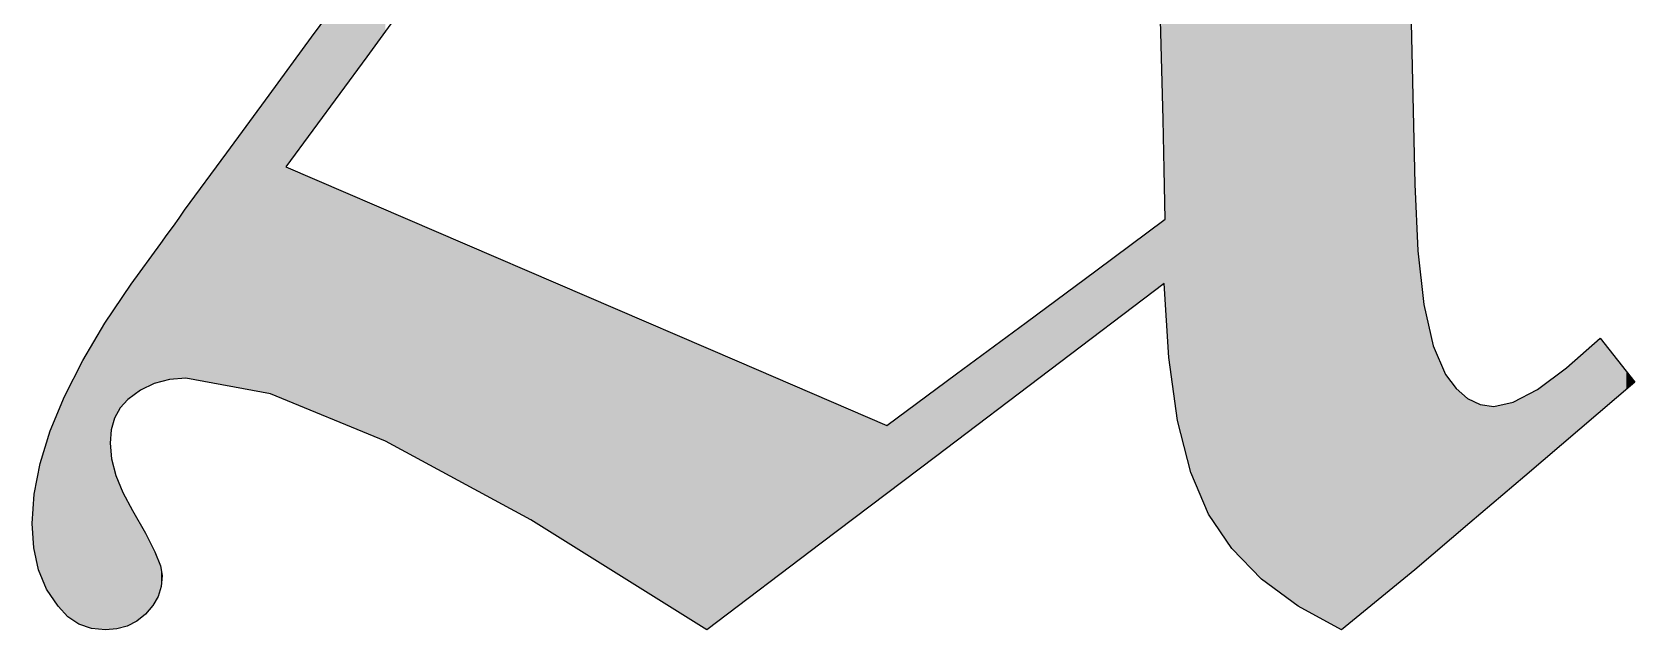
# Model space of a CAD drawing. Extents: x 71.7 to 141.5, y 142.1 to 180.9.
# Drawn here: x 128.31 to 141.54, y 166.09 to 171.03 of the extents above; entities that cross this region are included whole.
import ezdxf

# ---------------------------------------------------------------- set-up
doc = ezdxf.new("R2010")
doc.units = 0
doc.layers.add('SVG8', color=7, linetype='CONTINUOUS')

# ---------------------------------------------------------------- blocks, each defined once
blk = doc.blocks.new('*U6')
at = {"layer": 'SVG8', "color": 7}
for points in [[(137.623, 171.131), (137.623, 179.988), (137.633, 170.72)], [(137.633, 170.72), (137.623, 179.988), (137.633, 179.984)], [(137.633, 170.72), (137.633, 179.984), (137.643, 170.308)], [(137.643, 170.308), (137.633, 179.984), (137.643, 179.979)], [(137.643, 170.308), (137.643, 179.979), (137.652, 169.924)], [(137.652, 169.924), (137.643, 179.979), (137.652, 179.975)], [(137.652, 169.924), (137.652, 179.975), (137.652, 169.897)], [(137.652, 169.897), (137.652, 179.975), (137.652, 179.975)], [(137.652, 169.897), (137.652, 179.975), (137.662, 169.485)], [(137.662, 169.485), (137.652, 179.975), (137.662, 179.969)], [(137.662, 168.793), (137.662, 179.969), (137.69, 168.344)], [(137.69, 168.344), (137.662, 179.969), (137.69, 179.951)], [(139.513, 166.418), (139.42, 179.908), (139.513, 179.988)], [(139.547, 166.445), (139.513, 179.988), (139.547, 180.014)], [(139.513, 166.418), (139.513, 179.988), (139.547, 166.445)], [(137.69, 168.344), (137.69, 179.951), (137.763, 167.823)], [(137.763, 167.823), (137.69, 179.951), (137.763, 179.903)], [(137.763, 167.823), (137.763, 179.903), (137.873, 167.392)], [(137.873, 167.392), (137.763, 179.903), (137.873, 179.832)], [(137.873, 167.392), (137.873, 179.832), (138.019, 167.049)], [(138.019, 167.049), (137.873, 179.832), (138.019, 179.738)], [(139.42, 166.341), (139.269, 179.778), (139.42, 179.908)], [(139.42, 166.341), (139.42, 179.908), (139.513, 166.418)], [(138.019, 167.049), (138.019, 179.738), (138.21, 166.766)], [(138.21, 166.766), (138.019, 179.738), (138.21, 179.614)], [(139.262, 166.212), (139.117, 179.636), (139.262, 179.773)], [(139.269, 166.217), (139.262, 179.773), (139.269, 179.778)], [(139.262, 166.212), (139.262, 179.773), (139.269, 166.217)], [(139.269, 166.217), (139.269, 179.778), (139.42, 166.341)], [(138.21, 166.766), (138.21, 179.614), (138.457, 166.512)], [(138.457, 166.512), (138.21, 179.614), (138.457, 179.454)], [(139.117, 166.092), (139.007, 179.532), (139.117, 179.636)], [(139.117, 166.092), (139.117, 179.636), (139.262, 166.212)], [(138.457, 166.512), (138.457, 179.454), (138.746, 166.297)], [(138.746, 166.297), (138.457, 179.454), (138.746, 179.266)], [(139.007, 166.153), (138.759, 179.279), (139.007, 179.532)], [(139.007, 166.153), (139.007, 179.532), (139.117, 166.092)], [(138.759, 166.288), (138.746, 179.266), (138.759, 179.279)], [(138.746, 166.297), (138.746, 179.266), (138.759, 166.288)], [(138.759, 166.288), (138.759, 179.279), (139.007, 166.153)], [(139.547, 166.445), (139.547, 177.771), (139.547, 166.446)], [(139.547, 166.446), (139.547, 177.771), (139.547, 177.629)], [(139.547, 166.446), (139.547, 177.629), (139.549, 166.447)], [(139.549, 166.447), (139.547, 177.629), (139.549, 177.464)], [(139.549, 166.447), (139.549, 177.464), (139.552, 166.449)], [(139.552, 166.449), (139.549, 177.464), (139.552, 177.277)], [(139.552, 166.449), (139.552, 177.277), (139.555, 166.452)], [(139.555, 166.452), (139.552, 177.277), (139.555, 177.13)], [(139.555, 166.452), (139.555, 177.13), (139.557, 166.453)], [(139.557, 166.453), (139.555, 177.13), (139.557, 177.068)], [(139.557, 166.453), (139.557, 177.068), (139.571, 166.465)], [(139.571, 166.465), (139.557, 177.068), (139.571, 176.425)], [(139.571, 166.465), (139.571, 176.425), (139.581, 166.473)], [(139.581, 166.473), (139.571, 176.425), (139.581, 176.006)], [(139.581, 166.473), (139.581, 176.006), (139.598, 166.487)], [(139.598, 166.487), (139.581, 176.006), (139.598, 175.245)], [(139.598, 166.487), (139.598, 175.245), (139.624, 166.508)], [(139.624, 166.508), (139.598, 175.245), (139.624, 174.13)], [(139.624, 166.508), (139.624, 174.13), (139.64, 166.521)], [(139.64, 166.521), (139.624, 174.13), (139.64, 173.421)], [(139.64, 166.521), (139.64, 173.421), (139.681, 166.555)], [(139.681, 166.555), (139.64, 173.421), (139.681, 171.598)], [(130.962, 170.683), (130.962, 171.996), (131.069, 170.828)], [(131.069, 170.828), (130.962, 171.996), (131.069, 171.905)], [(131.069, 170.828), (131.069, 171.905), (131.203, 171.011)], [(131.203, 171.011), (131.069, 171.905), (131.203, 171.792)], [(131.203, 171.011), (131.203, 171.792), (131.224, 171.039)], [(139.681, 166.555), (139.681, 171.598), (139.684, 166.557)], [(139.684, 166.557), (139.681, 171.598), (139.684, 171.49)], [(130.962, 170.683), (130.847, 171.307), (130.962, 171.464)], [(139.684, 166.557), (139.684, 171.49), (139.723, 166.589)], [(139.723, 166.589), (139.684, 171.49), (139.723, 169.774)], [(130.847, 170.525), (130.779, 171.214), (130.847, 171.307)], [(130.847, 170.525), (130.847, 171.307), (130.962, 170.683)], [(130.779, 170.433), (130.625, 171.003), (130.779, 171.214)], [(130.779, 170.433), (130.779, 171.214), (130.847, 170.525)], [(130.605, 170.196), (130.402, 170.7), (130.605, 170.977)], [(130.613, 170.207), (130.605, 170.977), (130.613, 170.988)], [(130.605, 170.196), (130.605, 170.977), (130.613, 170.207)], [(130.625, 170.222), (130.613, 170.988), (130.625, 171.003)], [(130.613, 170.207), (130.613, 170.988), (130.625, 170.222)], [(130.625, 170.222), (130.625, 171.003), (130.779, 170.433)], [(130.402, 167.99), (130.316, 170.582), (130.402, 170.7)], [(130.402, 169.919), (130.402, 170.7), (130.605, 170.196)], [(130.307, 168.029), (130.274, 170.525), (130.307, 170.57)], [(130.316, 168.025), (130.307, 170.57), (130.316, 170.582)], [(130.307, 168.029), (130.307, 170.57), (130.316, 168.025)], [(130.316, 168.025), (130.316, 170.582), (130.402, 167.99)], [(130.256, 168.046), (130.02, 170.179), (130.256, 170.5)], [(130.264, 168.044), (130.256, 170.5), (130.264, 170.511)], [(130.256, 168.046), (130.256, 170.5), (130.264, 168.044)], [(130.274, 168.042), (130.264, 170.511), (130.274, 170.525)], [(130.264, 168.044), (130.264, 170.511), (130.274, 168.042)], [(130.274, 168.042), (130.274, 170.525), (130.307, 168.029)], [(130.02, 168.09), (129.924, 170.048), (130.02, 170.179)], [(130.02, 168.09), (130.02, 170.179), (130.256, 168.046)], [(129.924, 168.107), (129.915, 170.035), (129.924, 170.048)], [(129.924, 168.107), (129.924, 170.048), (130.02, 168.09)], [(129.915, 168.109), (129.757, 169.82), (129.915, 170.035)], [(129.915, 168.109), (129.915, 170.035), (129.924, 168.107)], [(130.402, 167.99), (130.402, 169.919), (130.605, 167.906)], [(130.605, 167.906), (130.402, 169.919), (130.605, 169.832)], [(129.757, 168.139), (129.605, 169.612), (129.757, 169.82)], [(129.757, 168.139), (129.757, 169.82), (129.915, 168.109)], [(130.605, 167.906), (130.605, 169.832), (130.613, 167.903)], [(130.613, 167.903), (130.605, 169.832), (130.613, 169.829)], [(130.613, 167.903), (130.613, 169.829), (130.625, 167.898)], [(130.625, 167.898), (130.613, 169.829), (130.625, 169.824)], [(130.625, 167.898), (130.625, 169.824), (130.779, 167.835)], [(130.779, 167.835), (130.625, 169.824), (130.779, 169.757)], [(139.723, 166.589), (139.723, 169.774), (139.746, 166.609)], [(139.746, 166.609), (139.723, 169.774), (139.746, 169.225)], [(130.779, 167.835), (130.779, 169.757), (130.847, 167.807)], [(130.847, 167.807), (130.779, 169.757), (130.847, 169.728)], [(130.847, 167.807), (130.847, 169.728), (130.962, 167.76)], [(130.962, 167.76), (130.847, 169.728), (130.962, 169.678)], [(130.962, 167.76), (130.962, 169.678), (131.069, 167.716)], [(131.069, 167.716), (130.962, 169.678), (131.069, 169.632)], [(129.566, 168.172), (129.526, 169.501), (129.566, 169.559)], [(129.576, 168.172), (129.566, 169.559), (129.576, 169.572)], [(129.566, 168.172), (129.566, 169.559), (129.576, 168.172)], [(129.58, 168.172), (129.576, 169.572), (129.58, 169.577)], [(129.576, 168.172), (129.576, 169.572), (129.58, 168.172)], [(129.605, 168.167), (129.58, 169.577), (129.605, 169.612)], [(129.58, 168.172), (129.58, 169.577), (129.605, 168.167)], [(129.605, 168.167), (129.605, 169.612), (129.757, 168.139)], [(131.069, 167.716), (131.069, 169.632), (131.203, 167.661)], [(131.203, 167.661), (131.069, 169.632), (131.203, 169.574)], [(131.203, 167.661), (131.203, 169.574), (131.224, 167.652)], [(131.224, 167.652), (131.203, 169.574), (131.224, 169.565)], [(131.224, 167.652), (131.224, 169.565), (131.28, 167.622)], [(131.28, 167.622), (131.224, 169.565), (131.28, 169.541)], [(131.28, 167.622), (131.28, 169.541), (131.291, 167.616)], [(131.291, 167.616), (131.28, 169.541), (131.291, 169.536)], [(131.291, 167.616), (131.291, 169.536), (131.314, 167.603)], [(131.314, 167.603), (131.291, 169.536), (131.314, 169.526)], [(131.314, 167.603), (131.314, 169.526), (131.461, 167.524)], [(131.461, 167.524), (131.314, 169.526), (131.461, 169.463)], [(129.44, 168.161), (129.423, 169.358), (129.44, 169.38)], [(129.474, 168.164), (129.44, 169.38), (129.474, 169.427)], [(129.44, 168.161), (129.44, 169.38), (129.474, 168.164)], [(129.521, 168.168), (129.474, 169.427), (129.521, 169.494)], [(129.474, 168.164), (129.474, 169.427), (129.521, 168.168)], [(129.526, 168.168), (129.521, 169.494), (129.526, 169.501)], [(129.521, 168.168), (129.521, 169.494), (129.526, 168.168)], [(129.526, 168.168), (129.526, 169.501), (129.566, 168.172)], [(131.461, 167.524), (131.461, 169.463), (131.464, 167.522)], [(131.464, 167.522), (131.461, 169.463), (131.464, 169.462)], [(131.464, 167.522), (131.464, 169.462), (131.475, 167.516)], [(131.475, 167.516), (131.464, 169.462), (131.475, 169.457)], [(131.475, 167.516), (131.475, 169.457), (131.48, 167.513)], [(131.48, 167.513), (131.475, 169.457), (131.48, 169.455)], [(131.48, 167.513), (131.48, 169.455), (131.492, 167.507)], [(131.492, 167.507), (131.48, 169.455), (131.492, 169.45)], [(131.492, 167.507), (131.492, 169.45), (131.516, 167.494)], [(131.516, 167.494), (131.492, 169.45), (131.516, 169.439)], [(131.516, 167.494), (131.516, 169.439), (131.538, 167.482)], [(131.538, 167.482), (131.516, 169.439), (131.538, 169.43)], [(131.538, 167.482), (131.538, 169.43), (131.544, 167.479)], [(131.544, 167.479), (131.538, 169.43), (131.544, 169.427)], [(131.544, 167.479), (131.544, 169.427), (131.573, 167.463)], [(131.573, 167.463), (131.544, 169.427), (131.573, 169.415)], [(131.573, 167.463), (131.573, 169.415), (131.602, 167.448)], [(131.602, 167.448), (131.573, 169.415), (131.602, 169.402)], [(131.602, 167.448), (131.602, 169.402), (131.632, 167.431)], [(131.632, 167.431), (131.602, 169.402), (131.632, 169.389)], [(131.632, 167.431), (131.632, 169.389), (131.634, 167.43)], [(131.634, 167.43), (131.632, 169.389), (131.634, 169.388)], [(131.634, 167.43), (131.634, 169.388), (131.643, 167.425)], [(131.643, 167.425), (131.634, 169.388), (131.643, 169.385)], [(131.643, 167.425), (131.643, 169.385), (131.68, 167.405)], [(131.68, 167.405), (131.643, 169.385), (131.68, 169.368)], [(137.525, 168.857), (137.496, 169.362), (137.525, 169.384)], [(137.555, 168.88), (137.525, 169.384), (137.555, 169.406)], [(137.525, 168.857), (137.525, 169.384), (137.555, 168.88)], [(137.584, 168.902), (137.555, 169.406), (137.584, 169.427)], [(137.555, 168.88), (137.555, 169.406), (137.584, 168.902)], [(137.623, 168.931), (137.584, 169.427), (137.623, 169.456)], [(137.584, 168.902), (137.584, 169.427), (137.623, 168.931)], [(137.633, 168.939), (137.623, 169.456), (137.633, 169.464)], [(137.623, 168.931), (137.623, 169.456), (137.633, 168.939)], [(137.643, 168.946), (137.633, 169.464), (137.643, 169.471)], [(137.633, 168.939), (137.633, 169.464), (137.643, 168.946)], [(137.652, 168.953), (137.643, 169.471), (137.652, 169.478)], [(137.643, 168.946), (137.643, 169.471), (137.652, 168.953)], [(137.662, 168.793), (137.652, 169.478), (137.662, 169.485)], [(137.652, 168.953), (137.652, 169.478), (137.652, 168.954)], [(137.652, 168.954), (137.652, 169.478), (137.652, 169.478)], [(137.652, 168.954), (137.652, 169.478), (137.662, 168.793)], [(129.347, 168.137), (129.32, 169.216), (129.347, 169.252)], [(129.358, 168.14), (129.347, 169.252), (129.358, 169.267)], [(129.347, 168.137), (129.347, 169.252), (129.358, 168.14)], [(129.366, 168.142), (129.358, 169.267), (129.366, 169.278)], [(129.358, 168.14), (129.358, 169.267), (129.366, 168.142)], [(129.371, 168.143), (129.366, 169.278), (129.371, 169.286)], [(129.366, 168.142), (129.366, 169.278), (129.371, 168.143)], [(129.372, 168.144), (129.371, 169.286), (129.372, 169.287)], [(129.371, 168.143), (129.371, 169.286), (129.372, 168.144)], [(129.381, 168.146), (129.372, 169.287), (129.381, 169.299)], [(129.372, 168.144), (129.372, 169.287), (129.381, 168.146)], [(129.423, 168.157), (129.381, 169.299), (129.423, 169.358)], [(129.381, 168.146), (129.381, 169.299), (129.423, 168.157)], [(129.423, 168.157), (129.423, 169.358), (129.44, 168.161)], [(131.68, 167.405), (131.68, 169.368), (131.729, 167.379)], [(131.729, 167.379), (131.68, 169.368), (131.729, 169.347)], [(131.729, 167.379), (131.729, 169.347), (131.769, 167.357)], [(131.769, 167.357), (131.729, 169.347), (131.769, 169.33)], [(131.769, 167.357), (131.769, 169.33), (131.778, 167.352)], [(131.778, 167.352), (131.769, 169.33), (131.778, 169.327)], [(131.778, 167.352), (131.778, 169.327), (131.826, 167.326)], [(131.826, 167.326), (131.778, 169.327), (131.826, 169.306)], [(131.826, 167.326), (131.826, 169.306), (131.895, 167.289)], [(131.895, 167.289), (131.826, 169.306), (131.895, 169.276)], [(131.895, 167.289), (131.895, 169.276), (131.94, 167.265)], [(131.94, 167.265), (131.895, 169.276), (131.94, 169.256)], [(131.94, 167.265), (131.94, 169.256), (132.006, 167.229)], [(132.006, 167.229), (131.94, 169.256), (132.006, 169.228)], [(137.337, 168.715), (137.23, 169.165), (137.337, 169.244)], [(137.467, 168.813), (137.337, 169.244), (137.467, 169.34)], [(137.337, 168.715), (137.337, 169.244), (137.467, 168.813)], [(137.496, 168.835), (137.467, 169.34), (137.496, 169.362)], [(137.467, 168.813), (137.467, 169.34), (137.496, 168.835)], [(137.496, 168.835), (137.496, 169.362), (137.525, 168.857)], [(129.243, 168.094), (129.201, 169.055), (129.243, 169.112)], [(129.244, 168.094), (129.243, 169.112), (129.244, 169.114)], [(129.243, 168.094), (129.243, 169.112), (129.244, 168.094)], [(129.304, 168.123), (129.244, 169.114), (129.304, 169.195)], [(129.244, 168.094), (129.244, 169.114), (129.304, 168.123)], [(129.314, 168.128), (129.304, 169.195), (129.314, 169.208)], [(129.304, 168.123), (129.304, 169.195), (129.314, 168.128)], [(129.315, 168.128), (129.314, 169.208), (129.315, 169.209)], [(129.314, 168.128), (129.314, 169.208), (129.315, 168.128)], [(129.32, 168.13), (129.315, 169.209), (129.32, 169.216)], [(129.315, 168.128), (129.315, 169.209), (129.32, 168.13)], [(129.32, 168.13), (129.32, 169.216), (129.347, 168.137)], [(132.006, 167.229), (132.006, 169.228), (132.019, 167.222)], [(132.019, 167.222), (132.006, 169.228), (132.019, 169.222)], [(132.019, 167.222), (132.019, 169.222), (132.103, 167.177)], [(132.103, 167.177), (132.019, 169.222), (132.103, 169.186)], [(132.103, 167.177), (132.103, 169.186), (132.149, 167.152)], [(132.149, 167.152), (132.103, 169.186), (132.149, 169.167)], [(132.149, 167.152), (132.149, 169.167), (132.335, 167.051)], [(132.335, 167.051), (132.149, 169.167), (132.335, 169.086)], [(137.23, 168.634), (137.147, 169.103), (137.23, 169.165)], [(137.23, 168.634), (137.23, 169.165), (137.337, 168.715)], [(139.746, 166.609), (139.746, 169.225), (139.76, 166.621)], [(139.76, 166.621), (139.746, 169.225), (139.76, 169.098)], [(129.172, 168.052), (129.137, 168.968), (129.172, 169.016)], [(129.174, 168.054), (129.172, 169.016), (129.174, 169.019)], [(129.172, 168.052), (129.172, 169.016), (129.174, 168.054)], [(129.181, 168.059), (129.174, 169.019), (129.181, 169.028)], [(129.174, 168.054), (129.174, 169.019), (129.181, 168.059)], [(129.201, 168.073), (129.181, 169.028), (129.201, 169.055)], [(129.181, 168.059), (129.181, 169.028), (129.201, 168.073)], [(129.201, 168.073), (129.201, 169.055), (129.243, 168.094)], [(132.335, 167.051), (132.335, 169.086), (132.394, 167.019)], [(132.394, 167.019), (132.335, 169.086), (132.394, 169.061)], [(132.394, 167.019), (132.394, 169.061), (132.416, 167.007)], [(132.416, 167.007), (132.394, 169.061), (132.416, 169.051)], [(132.416, 167.007), (132.416, 169.051), (132.425, 167.002)], [(132.425, 167.002), (132.416, 169.051), (132.425, 169.048)], [(132.425, 167.002), (132.425, 169.048), (132.496, 166.958)], [(132.496, 166.958), (132.425, 169.048), (132.496, 169.017)], [(132.496, 166.958), (132.496, 169.017), (132.676, 166.845)], [(132.676, 166.845), (132.496, 169.017), (132.676, 168.939)], [(137.031, 168.482), (136.931, 168.943), (137.031, 169.017)], [(137.087, 168.525), (137.031, 169.017), (137.087, 169.059)], [(137.031, 168.482), (137.031, 169.017), (137.087, 168.525)], [(137.087, 168.525), (137.087, 169.059), (137.088, 168.526)], [(137.088, 168.526), (137.087, 169.059), (137.088, 169.059)], [(137.147, 168.57), (137.088, 169.059), (137.147, 169.103)], [(137.088, 168.526), (137.088, 169.059), (137.147, 168.57)], [(137.147, 168.57), (137.147, 169.103), (137.23, 168.634)], [(139.76, 166.621), (139.76, 169.098), (139.764, 166.625)], [(139.764, 166.625), (139.76, 169.098), (139.764, 169.057)], [(139.764, 166.625), (139.764, 169.057), (139.795, 166.651)], [(139.795, 166.651), (139.764, 169.057), (139.795, 168.78)], [(129.055, 167.95), (129.039, 168.824), (129.055, 168.848)], [(129.074, 167.971), (129.055, 168.848), (129.074, 168.877)], [(129.055, 167.95), (129.055, 168.848), (129.074, 167.971)], [(129.092, 167.991), (129.074, 168.877), (129.092, 168.904)], [(129.074, 167.971), (129.074, 168.877), (129.092, 167.991)], [(129.098, 167.997), (129.092, 168.904), (129.098, 168.911)], [(129.092, 167.991), (129.092, 168.904), (129.098, 167.997)], [(129.122, 168.015), (129.098, 168.911), (129.122, 168.948)], [(129.098, 167.997), (129.098, 168.911), (129.122, 168.015)], [(129.124, 168.016), (129.122, 168.948), (129.124, 168.95)], [(129.122, 168.015), (129.122, 168.948), (129.124, 168.016)], [(129.137, 168.026), (129.124, 168.95), (129.137, 168.968)], [(129.124, 168.016), (129.124, 168.95), (129.137, 168.026)], [(129.137, 168.026), (129.137, 168.968), (129.172, 168.052)], [(132.676, 166.845), (132.676, 168.939), (132.741, 166.804)], [(132.741, 166.804), (132.676, 168.939), (132.741, 168.911)], [(132.741, 166.804), (132.741, 168.911), (132.766, 166.789)], [(132.766, 166.789), (132.741, 168.911), (132.766, 168.901)], [(132.766, 166.789), (132.766, 168.901), (132.835, 166.745)], [(132.835, 166.745), (132.766, 168.901), (132.835, 168.87)], [(132.835, 166.745), (132.835, 168.87), (132.874, 166.721)], [(132.874, 166.721), (132.835, 168.87), (132.874, 168.854)], [(132.874, 166.721), (132.874, 168.854), (132.883, 166.715)], [(132.883, 166.715), (132.874, 168.854), (132.883, 168.85)], [(132.883, 166.715), (132.883, 168.85), (132.98, 166.655)], [(132.98, 166.655), (132.883, 168.85), (132.98, 168.808)], [(136.931, 168.407), (136.787, 168.836), (136.931, 168.943)], [(136.931, 168.407), (136.931, 168.943), (137.031, 168.482)], [(128.976, 167.8), (128.963, 168.709), (128.976, 168.729)], [(128.988, 167.843), (128.976, 168.729), (128.988, 168.747)], [(128.976, 167.8), (128.976, 168.729), (128.988, 167.843)], [(128.997, 167.86), (128.988, 168.747), (128.997, 168.761)], [(128.988, 167.843), (128.988, 168.747), (128.997, 167.86)], [(129.006, 167.876), (128.997, 168.761), (129.006, 168.774)], [(128.997, 167.86), (128.997, 168.761), (129.006, 167.876)], [(129.034, 167.926), (129.006, 168.774), (129.034, 168.815)], [(129.006, 167.876), (129.006, 168.774), (129.034, 167.926)], [(129.039, 167.932), (129.034, 168.815), (129.039, 168.824)], [(129.034, 167.926), (129.034, 168.815), (129.039, 167.932)], [(129.039, 167.932), (129.039, 168.824), (129.055, 167.95)], [(132.98, 166.655), (132.98, 168.808), (133.116, 166.569)], [(133.116, 166.569), (132.98, 168.808), (133.116, 168.75)], [(133.116, 166.569), (133.116, 168.75), (133.152, 166.547)], [(133.152, 166.547), (133.116, 168.75), (133.152, 168.734)], [(133.152, 166.547), (133.152, 168.734), (133.292, 166.459)], [(133.292, 166.459), (133.152, 168.734), (133.292, 168.674)], [(136.709, 168.238), (136.6, 168.697), (136.709, 168.778)], [(136.787, 168.298), (136.709, 168.778), (136.787, 168.836)], [(136.709, 168.238), (136.709, 168.778), (136.787, 168.298)], [(136.787, 168.298), (136.787, 168.836), (136.931, 168.407)], [(139.795, 166.651), (139.795, 168.78), (139.87, 166.715)], [(139.87, 166.715), (139.795, 168.78), (139.87, 168.447)], [(128.908, 166.093), (128.808, 168.458), (128.908, 168.628)], [(128.912, 166.092), (128.908, 168.628), (128.912, 168.633)], [(128.908, 166.093), (128.908, 168.628), (128.912, 166.092)], [(128.951, 166.096), (128.912, 168.633), (128.951, 168.692)], [(128.912, 166.092), (128.912, 168.633), (128.951, 166.096)], [(128.96, 167.746), (128.951, 168.692), (128.96, 168.706)], [(128.951, 167.635), (128.951, 168.692), (128.96, 167.746)], [(128.963, 167.754), (128.96, 168.706), (128.963, 168.709)], [(128.96, 167.746), (128.96, 168.706), (128.963, 167.754)], [(128.963, 167.754), (128.963, 168.709), (128.976, 167.8)], [(133.292, 166.459), (133.292, 168.674), (133.401, 166.391)], [(133.401, 166.391), (133.292, 168.674), (133.401, 168.627)], [(133.401, 166.391), (133.401, 168.627), (133.454, 166.358)], [(133.454, 166.358), (133.401, 168.627), (133.454, 168.604)], [(133.454, 166.358), (133.454, 168.604), (133.488, 166.337)], [(133.488, 166.337), (133.454, 168.604), (133.488, 168.589)], [(133.488, 166.337), (133.488, 168.589), (133.613, 166.259)], [(133.613, 166.259), (133.488, 168.589), (133.613, 168.535)], [(136.513, 168.09), (136.272, 168.454), (136.513, 168.633)], [(136.536, 168.108), (136.513, 168.633), (136.536, 168.65)], [(136.513, 168.09), (136.513, 168.633), (136.536, 168.108)], [(136.6, 168.156), (136.536, 168.65), (136.6, 168.697)], [(136.536, 168.108), (136.536, 168.65), (136.6, 168.156)], [(136.6, 168.156), (136.6, 168.697), (136.709, 168.238)], [(128.808, 166.103), (128.796, 168.437), (128.808, 168.458)], [(128.808, 166.103), (128.808, 168.458), (128.908, 166.093)], [(133.613, 166.259), (133.613, 168.535), (133.647, 166.237)], [(133.647, 166.237), (133.613, 168.535), (133.647, 168.521)], [(133.647, 166.237), (133.647, 168.521), (133.652, 166.234)], [(133.652, 166.234), (133.647, 168.521), (133.652, 168.519)], [(133.652, 166.234), (133.652, 168.519), (133.756, 166.169)], [(133.756, 166.169), (133.652, 168.519), (133.756, 168.474)], [(133.756, 166.169), (133.756, 168.474), (133.773, 166.158)], [(133.773, 166.158), (133.756, 168.474), (133.773, 168.466)], [(133.773, 166.158), (133.773, 168.466), (133.878, 166.092)], [(133.878, 166.092), (133.773, 168.466), (133.878, 168.421)], [(136.272, 167.907), (136.207, 168.406), (136.272, 168.454)], [(136.272, 167.907), (136.272, 168.454), (136.513, 168.09)], [(141.197, 167.847), (141.15, 168.414), (141.197, 168.456)], [(141.251, 167.893), (141.197, 168.456), (141.251, 168.504)], [(141.197, 167.847), (141.197, 168.456), (141.251, 167.893)], [(141.251, 167.893), (141.251, 168.504), (141.323, 167.954)], [(141.323, 167.954), (141.251, 168.504), (141.323, 168.413)], [(128.726, 166.129), (128.692, 168.252), (128.726, 168.318)], [(128.796, 166.104), (128.726, 168.318), (128.796, 168.437)], [(128.726, 166.129), (128.726, 168.318), (128.726, 166.129)], [(128.726, 166.129), (128.726, 168.318), (128.726, 168.318)], [(128.726, 166.129), (128.726, 168.318), (128.796, 166.104)], [(128.796, 166.104), (128.796, 168.437), (128.808, 166.103)], [(133.878, 166.092), (133.878, 168.421), (133.94, 166.14)], [(133.94, 166.14), (133.878, 168.421), (133.94, 168.394)], [(133.94, 166.14), (133.94, 168.394), (134.111, 166.269)], [(134.111, 166.269), (133.94, 168.394), (134.111, 168.32)], [(134.111, 166.269), (134.111, 168.32), (134.124, 166.279)], [(134.124, 166.279), (134.111, 168.32), (134.124, 168.315)], [(136.207, 167.858), (136.04, 168.282), (136.207, 168.406)], [(136.207, 167.858), (136.207, 168.406), (136.272, 167.907)], [(139.87, 166.715), (139.87, 168.447), (139.872, 166.717)], [(139.872, 166.717), (139.87, 168.447), (139.872, 168.439)], [(139.872, 166.717), (139.872, 168.439), (139.976, 166.805)], [(139.976, 166.805), (139.872, 168.439), (139.976, 168.202)], [(141.054, 167.725), (141.007, 168.287), (141.054, 168.329)], [(141.085, 167.751), (141.054, 168.329), (141.085, 168.356)], [(141.054, 167.725), (141.054, 168.329), (141.085, 167.751)], [(141.102, 167.766), (141.085, 168.356), (141.102, 168.372)], [(141.085, 167.751), (141.085, 168.356), (141.102, 167.766)], [(141.15, 167.806), (141.102, 168.372), (141.15, 168.414)], [(141.102, 167.766), (141.102, 168.372), (141.15, 167.806)], [(141.15, 167.806), (141.15, 168.414), (141.197, 167.847)], [(141.323, 167.954), (141.323, 168.413), (141.395, 168.015)], [(141.395, 168.015), (141.323, 168.413), (141.395, 168.321)], [(141.395, 168.015), (141.395, 168.321), (141.467, 168.077)], [(141.467, 168.077), (141.395, 168.321), (141.467, 168.23)], [(128.692, 166.141), (128.601, 168.072), (128.692, 168.252)], [(128.692, 166.141), (128.692, 168.252), (128.726, 166.129)], [(134.124, 166.279), (134.124, 168.315), (134.244, 166.37)], [(134.244, 166.37), (134.124, 168.315), (134.244, 168.263)], [(134.244, 166.37), (134.244, 168.263), (134.293, 166.407)], [(134.293, 166.407), (134.244, 168.263), (134.293, 168.242)], [(134.293, 166.407), (134.293, 168.242), (134.367, 166.463)], [(134.367, 166.463), (134.293, 168.242), (134.367, 168.21)], [(134.367, 166.463), (134.367, 168.21), (134.457, 166.531)], [(134.457, 166.531), (134.367, 168.21), (134.457, 168.171)], [(135.939, 167.655), (135.85, 168.14), (135.939, 168.207)], [(136.028, 167.722), (135.939, 168.207), (136.028, 168.273)], [(135.939, 167.655), (135.939, 168.207), (136.028, 167.722)], [(136.04, 167.731), (136.028, 168.273), (136.04, 168.282)], [(136.028, 167.722), (136.028, 168.273), (136.04, 167.731)], [(136.04, 167.731), (136.04, 168.282), (136.207, 167.858)], [(139.976, 166.805), (139.976, 168.202), (140.001, 166.827)], [(140.001, 166.827), (139.976, 168.202), (140.001, 168.168)], [(140.973, 167.656), (140.869, 168.179), (140.973, 168.257)], [(141.007, 167.684), (140.973, 168.257), (141.007, 168.287)], [(140.973, 167.656), (140.973, 168.257), (141.007, 167.684)], [(141.007, 167.684), (141.007, 168.287), (141.054, 167.725)], [(141.467, 168.077), (141.467, 168.23), (141.539, 168.138)], [(128.601, 166.202), (128.584, 168.038), (128.601, 168.072)], [(128.601, 166.202), (128.601, 168.072), (128.692, 166.141)], [(134.457, 166.531), (134.457, 168.171), (134.467, 166.539)], [(134.467, 166.539), (134.457, 168.171), (134.467, 168.167)], [(134.467, 166.539), (134.467, 168.167), (134.468, 166.539)], [(134.468, 166.539), (134.467, 168.167), (134.468, 168.167)], [(134.468, 166.539), (134.468, 168.167), (134.67, 166.693)], [(134.67, 166.693), (134.468, 168.167), (134.67, 168.08)], [(134.67, 166.693), (134.67, 168.08), (134.822, 166.808)], [(134.822, 166.808), (134.67, 168.08), (134.822, 168.014)], [(135.765, 167.523), (135.671, 168.008), (135.765, 168.078)], [(135.85, 167.587), (135.765, 168.078), (135.85, 168.14)], [(135.765, 167.523), (135.765, 168.078), (135.85, 167.587)], [(135.85, 167.587), (135.85, 168.14), (135.939, 167.655)], [(140.001, 166.827), (140.001, 168.168), (140.02, 166.843)], [(140.02, 166.843), (140.001, 168.168), (140.02, 168.143)], [(140.02, 166.843), (140.02, 168.143), (140.063, 166.879)], [(140.063, 166.879), (140.02, 168.143), (140.063, 168.086)], [(140.063, 166.879), (140.063, 168.086), (140.157, 166.96)], [(140.157, 166.96), (140.063, 168.086), (140.157, 168.005)], [(140.735, 167.452), (140.644, 168.031), (140.735, 168.08)], [(140.869, 167.566), (140.735, 168.08), (140.869, 168.179)], [(140.735, 167.452), (140.735, 168.08), (140.869, 167.566)], [(140.869, 167.566), (140.869, 168.179), (140.973, 167.656)], [(128.547, 166.26), (128.521, 167.892), (128.547, 167.953)], [(128.575, 166.23), (128.547, 167.953), (128.575, 168.021)], [(128.547, 166.26), (128.547, 167.953), (128.575, 166.23)], [(128.584, 166.22), (128.575, 168.021), (128.584, 168.038)], [(128.575, 166.23), (128.575, 168.021), (128.584, 166.22)], [(128.584, 166.22), (128.584, 168.038), (128.601, 166.202)], [(134.822, 166.808), (134.822, 168.014), (134.959, 166.912)], [(134.959, 166.912), (134.822, 168.014), (134.959, 167.955)], [(134.959, 166.912), (134.959, 167.955), (134.979, 166.927)], [(134.979, 166.927), (134.959, 167.955), (134.979, 167.946)], [(134.979, 166.927), (134.979, 167.946), (135.069, 166.996)], [(135.069, 166.996), (134.979, 167.946), (135.069, 167.907)], [(135.592, 167.392), (135.533, 167.906), (135.592, 167.95)], [(135.671, 167.452), (135.592, 167.95), (135.671, 168.008)], [(135.592, 167.392), (135.592, 167.95), (135.671, 167.452)], [(135.671, 167.452), (135.671, 168.008), (135.765, 167.523)], [(140.157, 166.96), (140.157, 168.005), (140.158, 166.961)], [(140.158, 166.961), (140.157, 168.005), (140.158, 168.004)], [(140.158, 166.961), (140.158, 168.004), (140.177, 166.977)], [(140.177, 166.977), (140.158, 168.004), (140.177, 167.995)], [(140.177, 166.977), (140.177, 167.995), (140.262, 167.049)], [(140.262, 167.049), (140.177, 167.995), (140.262, 167.954)], [(140.262, 167.049), (140.262, 167.954), (140.315, 167.094)], [(140.315, 167.094), (140.262, 167.954), (140.315, 167.947)], [(140.315, 167.094), (140.315, 167.947), (140.349, 167.123)], [(140.349, 167.123), (140.315, 167.947), (140.349, 167.942)], [(140.349, 167.123), (140.349, 167.942), (140.375, 167.146)], [(140.375, 167.146), (140.349, 167.942), (140.375, 167.938)], [(140.535, 167.282), (140.375, 167.938), (140.535, 167.973)], [(140.375, 167.146), (140.375, 167.938), (140.535, 167.282)], [(140.586, 167.325), (140.535, 167.973), (140.586, 168)], [(140.535, 167.282), (140.535, 167.973), (140.586, 167.325)], [(140.631, 167.364), (140.586, 168), (140.631, 168.024)], [(140.586, 167.325), (140.586, 168), (140.631, 167.364)], [(140.644, 167.375), (140.631, 168.024), (140.644, 168.031)], [(140.631, 167.364), (140.631, 168.024), (140.644, 167.375)], [(140.644, 167.375), (140.644, 168.031), (140.735, 167.452)], [(128.521, 166.288), (128.457, 167.738), (128.521, 167.892)], [(128.521, 166.288), (128.521, 167.892), (128.547, 166.26)], [(135.069, 166.996), (135.069, 167.907), (135.364, 167.219)], [(135.364, 167.219), (135.069, 167.907), (135.364, 167.78)], [(135.401, 167.247), (135.364, 167.78), (135.401, 167.807)], [(135.492, 167.316), (135.401, 167.807), (135.492, 167.875)], [(135.401, 167.247), (135.401, 167.807), (135.492, 167.316)], [(135.533, 167.347), (135.492, 167.875), (135.533, 167.906)], [(135.492, 167.316), (135.492, 167.875), (135.533, 167.347)], [(135.533, 167.347), (135.533, 167.906), (135.592, 167.392)], [(128.44, 166.41), (128.427, 167.641), (128.44, 167.682)], [(128.449, 166.396), (128.44, 167.682), (128.449, 167.711)], [(128.44, 166.41), (128.44, 167.682), (128.449, 166.396)], [(128.457, 166.384), (128.449, 167.711), (128.457, 167.738)], [(128.449, 166.396), (128.449, 167.711), (128.457, 166.384)], [(128.457, 166.384), (128.457, 167.738), (128.521, 166.288)], [(135.364, 167.219), (135.364, 167.78), (135.401, 167.247)], [(128.404, 166.485), (128.374, 167.468), (128.404, 167.567)], [(128.427, 166.429), (128.404, 167.567), (128.427, 167.641)], [(128.404, 166.485), (128.404, 167.567), (128.427, 166.429)], [(128.427, 166.429), (128.427, 167.641), (128.44, 166.41)], [(128.951, 166.096), (128.951, 167.635), (128.96, 166.097)], [(128.96, 166.097), (128.951, 167.635), (128.96, 167.532)], [(128.96, 166.097), (128.96, 167.532), (128.963, 166.097)], [(128.963, 166.097), (128.96, 167.532), (128.963, 167.505)], [(128.36, 166.59), (128.323, 167.213), (128.36, 167.4)], [(128.374, 166.558), (128.36, 167.4), (128.374, 167.468)], [(128.36, 166.59), (128.36, 167.4), (128.374, 166.558)], [(128.374, 166.558), (128.374, 167.468), (128.404, 166.485)], [(128.963, 166.097), (128.963, 167.505), (128.976, 166.098)], [(128.976, 166.098), (128.963, 167.505), (128.976, 167.455)], [(128.976, 166.098), (128.976, 167.455), (128.988, 166.099)], [(128.988, 166.099), (128.976, 167.455), (128.988, 167.407)], [(128.988, 166.099), (128.988, 167.407), (128.997, 166.1)], [(128.997, 166.1), (128.988, 167.407), (128.997, 167.369)], [(128.997, 166.1), (128.997, 167.369), (129.006, 166.101)], [(129.006, 166.101), (128.997, 167.369), (129.006, 167.348)], [(129.006, 166.101), (129.006, 167.348), (129.034, 166.108)], [(129.034, 166.108), (129.006, 167.348), (129.034, 167.28)], [(129.034, 166.108), (129.034, 167.28), (129.039, 166.11)], [(129.039, 166.11), (129.034, 167.28), (129.039, 167.267)], [(129.039, 166.11), (129.039, 167.267), (129.055, 166.115)], [(129.055, 166.115), (129.039, 167.267), (129.055, 167.227)], [(128.32, 166.771), (128.307, 166.971), (128.32, 167.165)], [(128.323, 166.756), (128.32, 167.165), (128.323, 167.213)], [(128.32, 166.771), (128.32, 167.165), (128.323, 166.756)], [(128.323, 166.756), (128.323, 167.213), (128.36, 166.59)], [(129.055, 166.115), (129.055, 167.227), (129.074, 166.12)], [(129.074, 166.12), (129.055, 167.227), (129.074, 167.192)], [(129.074, 166.12), (129.074, 167.192), (129.092, 166.125)], [(129.092, 166.125), (129.074, 167.192), (129.092, 167.159)], [(129.092, 166.125), (129.092, 167.159), (129.098, 166.128)], [(129.098, 166.128), (129.092, 167.159), (129.098, 167.15)], [(129.098, 166.128), (129.098, 167.15), (129.122, 166.141)], [(129.122, 166.141), (129.098, 167.15), (129.122, 167.105)], [(129.122, 166.141), (129.122, 167.105), (129.124, 166.141)], [(129.124, 166.141), (129.122, 167.105), (129.124, 167.103)], [(129.124, 166.141), (129.124, 167.103), (129.137, 166.148)], [(129.137, 166.148), (129.124, 167.103), (129.137, 167.079)], [(129.137, 166.148), (129.137, 167.079), (129.172, 166.166)], [(129.172, 166.166), (129.137, 167.079), (129.172, 167.017)], [(129.172, 166.166), (129.172, 167.017), (129.174, 166.168)], [(129.174, 166.168), (129.172, 167.017), (129.174, 167.013)], [(129.174, 166.168), (129.174, 167.013), (129.181, 166.173)], [(129.181, 166.173), (129.174, 167.013), (129.181, 167.002)], [(129.181, 166.173), (129.181, 167.002), (129.201, 166.189)], [(129.201, 166.189), (129.181, 167.002), (129.201, 166.966)], [(129.201, 166.189), (129.201, 166.966), (129.243, 166.223)], [(129.243, 166.223), (129.201, 166.966), (129.243, 166.891)], [(129.243, 166.223), (129.243, 166.891), (129.244, 166.224)], [(129.244, 166.224), (129.243, 166.891), (129.244, 166.889)], [(129.244, 166.224), (129.244, 166.889), (129.304, 166.293)], [(129.304, 166.293), (129.244, 166.889), (129.304, 166.771)], [(129.304, 166.293), (129.304, 166.771), (129.314, 166.311)], [(129.314, 166.311), (129.304, 166.771), (129.314, 166.751)], [(129.314, 166.311), (129.314, 166.751), (129.315, 166.313)], [(129.315, 166.313), (129.314, 166.751), (129.315, 166.749)], [(129.315, 166.313), (129.315, 166.749), (129.32, 166.321)], [(129.32, 166.321), (129.315, 166.749), (129.32, 166.739)], [(129.32, 166.321), (129.32, 166.739), (129.347, 166.369)], [(129.347, 166.369), (129.32, 166.739), (129.347, 166.671)], [(129.347, 166.369), (129.347, 166.671), (129.358, 166.405)], [(129.358, 166.405), (129.347, 166.671), (129.358, 166.643)], [(129.358, 166.405), (129.358, 166.643), (129.366, 166.43)], [(129.366, 166.43), (129.358, 166.643), (129.366, 166.623)], [(129.366, 166.43), (129.366, 166.623), (129.371, 166.448)], [(129.371, 166.448), (129.366, 166.623), (129.371, 166.593)], [(129.371, 166.448), (129.371, 166.593), (129.372, 166.452)], [(129.372, 166.452), (129.371, 166.593), (129.372, 166.587)], [(129.372, 166.452), (129.372, 166.587), (129.381, 166.542)]]:
    blk.add_solid(points, dxfattribs=at)
blk = doc.blocks.new('BLOCK_2')
at = {"layer": 'SVG8'}
for points in [[(139.681, 171.598), (139.723, 169.774), (139.746, 169.225), (139.795, 168.78), (139.872, 168.439), (139.976, 168.202), (140.063, 168.086), (140.158, 168.004), (140.262, 167.954), (140.375, 167.938), (140.535, 167.973), (140.735, 168.08), (140.973, 168.257), (141.251, 168.504), (141.323, 168.413), (141.395, 168.321), (141.467, 168.23), (141.539, 168.138), (141.085, 167.751), (140.631, 167.364), (140.177, 166.977), (139.723, 166.589), (139.571, 166.465), (139.42, 166.341), (139.269, 166.217), (139.117, 166.092), (138.759, 166.288), (138.457, 166.512), (138.21, 166.766), (138.019, 167.049), (137.873, 167.392), (137.763, 167.823), (137.69, 168.344), (137.652, 168.954), (136.709, 168.238), (135.765, 167.523), (134.822, 166.808), (133.878, 166.092), (132.425, 167.002), (131.224, 167.652), (130.274, 168.042), (129.576, 168.172), (129.44, 168.161), (129.315, 168.128), (129.201, 168.073), (129.098, 167.997), (129.034, 167.926), (128.988, 167.843), (128.96, 167.746), (128.951, 167.635), (128.963, 167.505), (128.997, 167.369), (129.055, 167.227), (129.137, 167.079), (129.243, 166.891), (129.32, 166.739), (129.366, 166.623), (129.381, 166.542), (129.372, 166.452), (129.347, 166.369), (129.304, 166.293), (129.244, 166.224), (129.172, 166.166), (129.092, 166.125), (129.006, 166.101), (128.912, 166.092), (128.796, 166.104), (128.692, 166.141), (128.601, 166.202), (128.521, 166.288), (128.427, 166.429), (128.36, 166.59), (128.32, 166.771), (128.307, 166.971), (128.323, 167.213), (128.374, 167.468), (128.457, 167.738), (128.575, 168.021), (128.726, 168.318), (128.908, 168.628), (129.124, 168.95), (129.371, 169.286), (129.423, 169.358), (129.474, 169.427), (129.521, 169.494), (129.566, 169.559), (129.915, 170.035), (130.264, 170.511), (130.613, 170.988), (130.962, 171.464)], [(131.291, 171.131), (131.069, 170.828), (130.847, 170.525), (130.625, 170.222), (130.402, 169.919), (131.643, 169.385), (132.883, 168.85), (134.124, 168.315), (135.364, 167.78), (135.939, 168.207), (136.513, 168.633), (137.088, 169.059), (137.662, 169.485), (137.652, 169.897), (137.643, 170.308), (137.633, 170.72), (137.623, 171.131), (136.04, 171.131), (134.457, 171.131), (132.874, 171.131), (131.291, 171.131), (131.291, 171.131)]]:
    blk.add_lwpolyline(points, dxfattribs=at)
at = {"layer": 'SVG8', "color": 7}
blk.add_blockref('*U6', (0, 0), dxfattribs=at)

msp = doc.modelspace()

# ---------------------------------------------------------------- block references
at = {"layer": 'SVG8'}
msp.add_blockref('BLOCK_2', (0, 0), dxfattribs=at)

doc.saveas('drawing.dxf')
